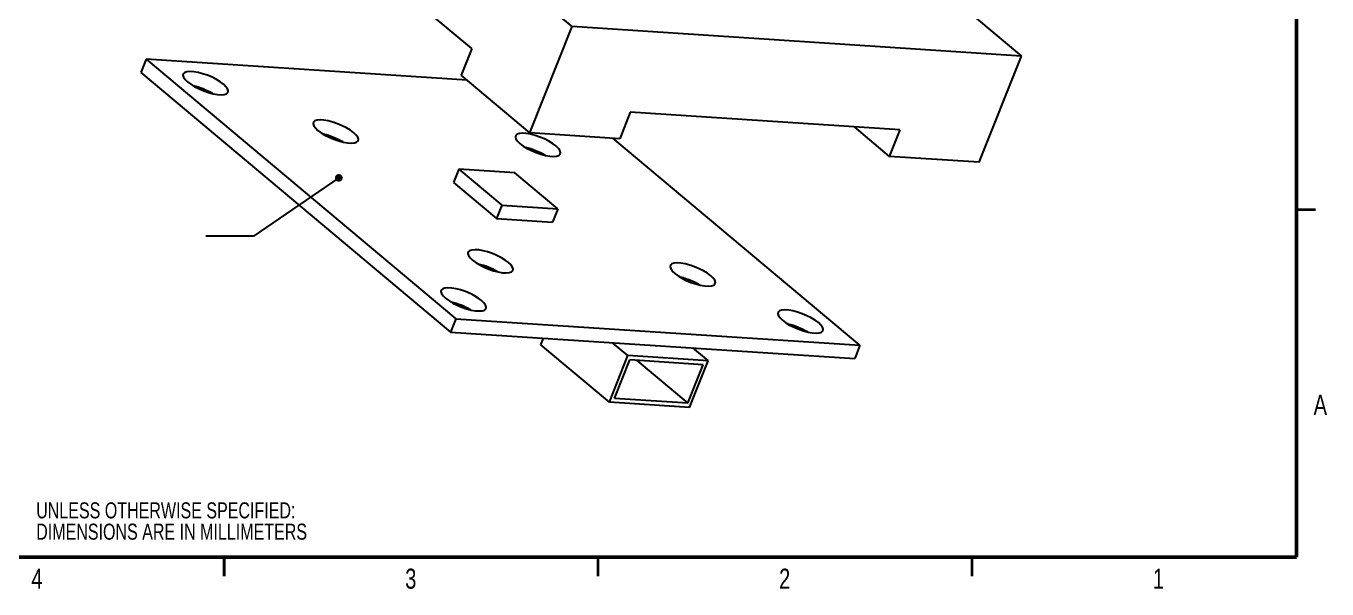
# Paper-space layout 'Sheet3' of a CAD drawing. Header units: millimetres. Extents: x 2 to 295, y 2 to 209.
# Drawn here: x 122.3 to 294.5, y 2.3 to 76.8 of the extents above; entities that cross this region are included whole.
import ezdxf

# ---------------------------------------------------------------- set-up
doc = ezdxf.new("R2010")
doc.units = ezdxf.units.MM
doc.styles.add('SLDTEXTSTYLE0', font='TXT', dxfattribs={"width": 0.75})
doc.dimstyles.new('SLDDIMSTYLE7', dxfattribs={"dimtxt": 0.18, "dimasz": 1.016, "dimexe": 0, "dimexo": 0.0625, "dimgap": 0, "dimtad": 0, "dimtih": 1, "dimtoh": 1, "dimdec": 0, "dimrnd": 1e-09, "dimzin": 0, "dimdsep": 46, "dimtxsty": 'Standard', "dimblk1": 'DOT', "dimblk2": 'DOT', "dimsah": 1, "dimcen": 0.09, "dimadec": 0, "dimazin": 0, "dimtfac": 1.016, "dimtdec": 0, "dimtofl": 0, "dimtmove": 0, "dimatfit": 3, "dimldrblk": 'DOT', "dimfxl": 1, "dimfrac": 2, "dimtolj": 1, "dimtzin": 0, "dimarcsym": 0})

# ---------------------------------------------------------------- blocks, each defined once
blk = doc.blocks.new('SW_NOTE_0_15')
at = {"color": 0, "linetype": 'Continuous', "lineweight": 0, "char_height": 2.1167, "attachment_point": 1, "style": 'SLDTEXTSTYLE0'}
for s, insert in [('UNLESS OTHERWISE SPECIFIED:', (0, 2.73)), ('DIMENSIONS ARE IN MILLIMETERS', (0, -0.09))]:
    blk.add_mtext(s, dxfattribs=dict(at, insert=insert))
blk = doc.blocks.new('_Dot')
at = {"color": 0, "linetype": 'ByBlock', "lineweight": -2}
blk.add_line((-0.5, 0), (-1, 0), dxfattribs=at)
at = {"color": 0, "linetype": 'ByBlock', "const_width": 0.5}
blk.add_lwpolyline([(-0.25, 0, 1), (0.25, 0, 1)], format="xyb", close=True, dxfattribs=at)

psp = doc.layouts.new('Sheet3')

# ---------------------------------------------------------------- linework, layer by layer
at = {"color": 7, "linetype": 'Continuous', "lineweight": 50}
for p, q in [((290.5, 203.5), (290.5, 6.5)), ((290.5, 6.5), (6.5, 6.5))]:
    psp.add_line(p, q, dxfattribs=at)
at = {"color": 7, "linetype": 'Continuous', "lineweight": 25}
for p, q in [((194.59, 76.7), (149.05, 114.86)), ((181.28, 73.8), (153.95, 96.69)), ((227.02, 95.47), (254.08, 72.8)), ((188.98, 62.66), (194.59, 76.7)), ((254.08, 72.8), (194.59, 76.7)), ((138.17, 72.39), (137.46, 70.63)), ((138.17, 72.39), (179.16, 38.04)), ((180.69, 69.6), (138.17, 72.39)), ((181.28, 73.8), (179.87, 70.29)), ((248.47, 58.76), (254.08, 72.8)), ((137.46, 70.63), (178.46, 36.29)), ((188.98, 62.66), (179.87, 70.29)), ((202.28, 65.39), (200.88, 61.88)), ((237.97, 63.05), (202.28, 65.39)), ((200.88, 61.88), (188.98, 62.66)), ((231.91, 63.45), (236.57, 59.54)), ((237.97, 63.05), (236.57, 59.54)), ((232.69, 34.54), (199.99, 61.94)), ((248.47, 58.76), (236.57, 59.54)), ((179.57, 57.85), (178.87, 56.09)), ((179.57, 57.85), (185.26, 53.08)), ((187, 57.36), (179.57, 57.85)), ((192.7, 52.59), (187, 57.36)), ((178.87, 56.09), (184.56, 51.32)), ((185.26, 53.08), (184.56, 51.32)), ((185.26, 53.08), (192.7, 52.59)), ((192.7, 52.59), (191.99, 50.83)), ((184.56, 51.32), (191.99, 50.83)), ((179.16, 38.04), (178.46, 36.29)), ((179.16, 38.04), (232.69, 34.54)), ((178.46, 36.29), (231.99, 32.78)), ((190.44, 34.62), (190.79, 35.48)), ((199.51, 27.02), (190.44, 34.62)), ((201.97, 33.17), (199.92, 34.88)), ((232.69, 34.54), (231.99, 32.78)), ((199.51, 27.02), (201.97, 33.17)), ((212.58, 32.47), (201.97, 33.17)), ((210.53, 34.19), (212.58, 32.47)), ((200.17, 27.52), (202.2, 32.61)), ((211.92, 31.97), (202.2, 32.61)), ((203.13, 32.55), (209.89, 26.88)), ((209.89, 26.88), (211.92, 31.97)), ((210.13, 26.33), (212.58, 32.47)), ((210.13, 26.33), (199.51, 27.02)), ((209.89, 26.88), (200.17, 27.52))]:
    psp.add_line(p, q, dxfattribs=at)
at = {"color": 7, "linetype": 'Continuous', "lineweight": 35}
for p, q in [((290.5, 52.5), (293, 52.5)), ((148.5, 4), (148.5, 6.5)), ((148.5, 6.5), (148.5, 4)), ((198, 6.5), (198, 4)), ((247.5, 6.5), (247.5, 4))]:
    psp.add_line(p, q, dxfattribs=at)
at = {"color": 7, "linetype": 'Continuous', "lineweight": 25, "flags": 128}
for points in [[(148.42, 69.08), (147.99, 69.4), (147.48, 69.71), (146.9, 70), (146.28, 70.26), (145.66, 70.48), (145.05, 70.64), (144.48, 70.73), (143.98, 70.77), (143.58, 70.73), (143.28, 70.63), (143.1, 70.47), (143.05, 70.26), (143.13, 70), (143.34, 69.7), (143.66, 69.39), (144.1, 69.07), (144.61, 68.75), (145.19, 68.46), (145.81, 68.2), (146.43, 67.99), (147.04, 67.83), (147.61, 67.73), (148.1, 67.7), (148.51, 67.73), (148.81, 67.83), (148.99, 67.99), (149.04, 68.21), (148.96, 68.47), (148.75, 68.76), (148.42, 69.08)], [(165.66, 62.67), (165.23, 62.99), (164.72, 63.31), (164.14, 63.6), (163.52, 63.86), (162.9, 64.07), (162.29, 64.23), (161.72, 64.33), (161.22, 64.36), (160.82, 64.33), (160.52, 64.23), (160.34, 64.07), (160.29, 63.85), (160.37, 63.59), (160.58, 63.3), (160.91, 62.98), (161.34, 62.66), (161.85, 62.35), (162.43, 62.06), (163.05, 61.8), (163.67, 61.58), (164.28, 61.42), (164.85, 61.33), (165.35, 61.29), (165.75, 61.33), (166.05, 61.43), (166.23, 61.59), (166.28, 61.8), (166.2, 62.06), (165.99, 62.36), (165.66, 62.67)], [(187.67, 61.23), (188.1, 60.91), (188.62, 60.6), (189.2, 60.3), (189.81, 60.04), (190.44, 59.83), (191.05, 59.67), (191.62, 59.57), (192.11, 59.54), (192.52, 59.57), (192.82, 59.67), (193, 59.84), (193.05, 60.05), (192.97, 60.31), (192.76, 60.6), (192.43, 60.92), (192, 61.24), (191.49, 61.55), (190.91, 61.85), (190.29, 62.1), (189.67, 62.32), (189.06, 62.48), (188.49, 62.58), (187.99, 62.61), (187.59, 62.57), (187.29, 62.47), (187.11, 62.31), (187.06, 62.1), (187.14, 61.84), (187.35, 61.54), (187.67, 61.23)], [(181.4, 45.81), (181.83, 45.49), (182.35, 45.18), (182.93, 44.88), (183.54, 44.63), (184.17, 44.41), (184.78, 44.25), (185.34, 44.15), (185.84, 44.12), (186.25, 44.16), (186.55, 44.26), (186.73, 44.42), (186.78, 44.63), (186.7, 44.89), (186.49, 45.19), (186.16, 45.5), (185.73, 45.82), (185.21, 46.13), (184.63, 46.43), (184.02, 46.69), (183.39, 46.9), (182.78, 47.06), (182.22, 47.16), (181.72, 47.19), (181.31, 47.15), (181.01, 47.05), (180.83, 46.89), (180.79, 46.68), (180.87, 46.42), (181.07, 46.12), (181.4, 45.81)], [(212.93, 43.75), (212.5, 44.07), (211.98, 44.38), (211.4, 44.67), (210.79, 44.93), (210.16, 45.15), (209.55, 45.31), (208.99, 45.4), (208.49, 45.44), (208.08, 45.4), (207.78, 45.3), (207.6, 45.14), (207.55, 44.93), (207.63, 44.67), (207.84, 44.37), (208.17, 44.06), (208.6, 43.74), (209.12, 43.42), (209.69, 43.13), (210.31, 42.87), (210.94, 42.66), (211.55, 42.5), (212.11, 42.4), (212.61, 42.37), (213.02, 42.4), (213.32, 42.5), (213.49, 42.66), (213.54, 42.88), (213.46, 43.14), (213.25, 43.43), (212.93, 43.75)], [(177.82, 40.77), (178.25, 40.45), (178.77, 40.13), (179.35, 39.84), (179.96, 39.58), (180.59, 39.37), (181.2, 39.21), (181.77, 39.11), (182.26, 39.08), (182.67, 39.11), (182.97, 39.21), (183.15, 39.37), (183.2, 39.59), (183.12, 39.85), (182.91, 40.14), (182.58, 40.46), (182.15, 40.78), (181.64, 41.09), (181.06, 41.38), (180.44, 41.64), (179.81, 41.86), (179.21, 42.02), (178.64, 42.11), (178.14, 42.15), (177.74, 42.11), (177.44, 42.01), (177.26, 41.85), (177.21, 41.64), (177.29, 41.38), (177.5, 41.08), (177.82, 40.77)], [(227.2, 37.54), (226.76, 37.86), (226.25, 38.17), (225.67, 38.46), (225.05, 38.72), (224.43, 38.94), (223.82, 39.09), (223.25, 39.19), (222.76, 39.23), (222.35, 39.19), (222.05, 39.09), (221.87, 38.93), (221.82, 38.71), (221.9, 38.45), (222.11, 38.16), (222.44, 37.85), (222.87, 37.53), (223.38, 37.21), (223.96, 36.92), (224.58, 36.66), (225.2, 36.45), (225.81, 36.29), (226.38, 36.19), (226.88, 36.16), (227.28, 36.19), (227.58, 36.29), (227.76, 36.45), (227.81, 36.67), (227.73, 36.93), (227.52, 37.22), (227.2, 37.54)]]:
    psp.add_lwpolyline(points, dxfattribs=at)
at = {"color": 7, "linetype": 'Continuous', "lineweight": 25}
for centre in [(142.31, 59.89), (159.55, 53.49), (186.32, 51.73), (180.05, 36.31), (206.82, 34.56), (176.47, 31.27), (221.08, 28.35)]:
    psp.add_arc(centre, 9.22, 59.6499, 76.7816, dxfattribs=at)

# ---------------------------------------------------------------- block references
at = {"color": 7, "linetype": 'Continuous', "lineweight": 0}
psp.add_blockref('SW_NOTE_0_15', (123.62, 11.03), dxfattribs=at)

# ---------------------------------------------------------------- texts
at = {"color": 7, "linetype": 'Continuous', "lineweight": 0, "char_height": 2.65, "attachment_point": 2, "style": 'SLDTEXTSTYLE0'}
for s, insert in [('A', (293.64, 27.99)), ('4', (123.72, 4.99)), ('3', (173.22, 4.99)), ('2', (222.72, 4.99)), ('1', (272.22, 4.99))]:
    psp.add_mtext(s, dxfattribs=dict(at, insert=insert))

# ---------------------------------------------------------------- leaders
at = {"color": 7, "linetype": 'Continuous', "lineweight": 0}
psp.add_leader([(163.68, 56.69), (152.41, 48.98), (146.06, 48.98)], dimstyle='SLDDIMSTYLE7', dxfattribs=at)

doc.saveas('drawing.dxf')
